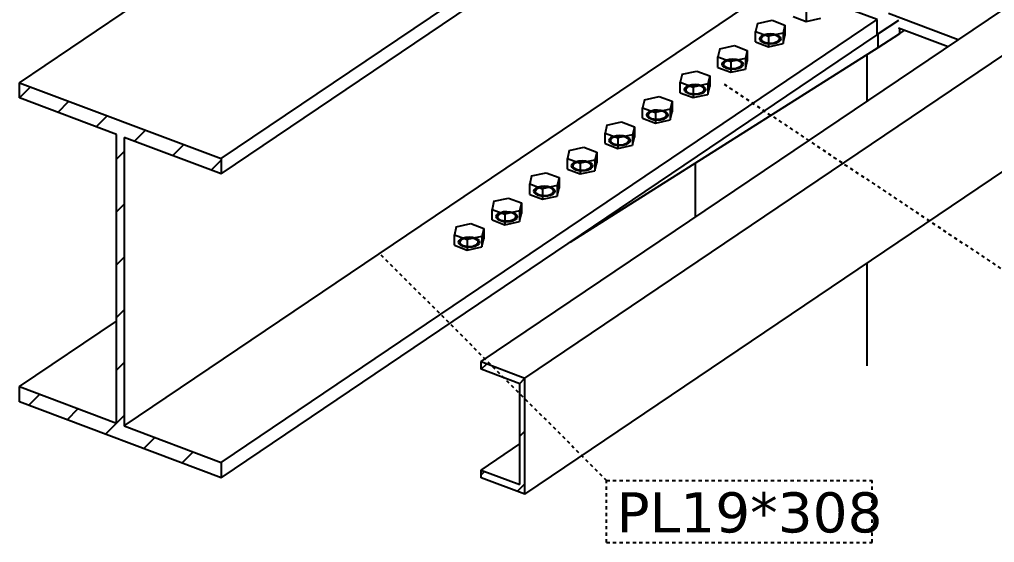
# Model space of a CAD drawing. Header units: millimetres. Extents: x 15962 to 71432, y 9666 to 72266.
# Drawn here: x 53805 to 54967, y 38855 to 39478 of the extents above; entities that cross this region are included whole.
import ezdxf

# ---------------------------------------------------------------- set-up
doc = ezdxf.new("R2010")
doc.units = ezdxf.units.MM
doc.header["$LTSCALE"] = 2
doc.linetypes.add('DXK_LINE_DOT2', pattern=[3.9198, 1.9599, -1.9599])
doc.styles.add('Arial Narrow', font='verdana.ttf', dxfattribs={"height": 0.2})

msp = doc.modelspace()

# ---------------------------------------------------------------- hatches: boundary and pattern name
at = {"linetype": 'Continuous'}
h = msp.add_hatch(dxfattribs=at)
h.set_pattern_fill('', scale=14, style=0, pattern_type=0)
h.set_pattern_definition([(45, (53804.637, 39384.896), (-31.431, 31.431), [])])
h.paths.add_polyline_path([(53804.6373, 39403.0365), (53804.6373, 39384.8959), (53920.2182, 39341.4161), (53920.2182, 38997.6095), (53804.6373, 39041.0894), (53804.6373, 39022.9489), (54045.0134, 38932.5228), (54045.0134, 38950.6633), (53929.4326, 38994.1432), (53929.4326, 39337.9497), (54045.0134, 39294.4698), (54045.0134, 39312.6104)])
h = msp.add_hatch(dxfattribs=at)
h.set_pattern_fill('', scale=14, style=0, pattern_type=0)
h.set_pattern_definition([(45, (54354.92, 39061.702), (-31.431, 31.431), [])])
h.paths.add_polyline_path([(54354.9179, 39070.7726), (54354.9179, 39061.7023), (54400.99, 39044.3706), (54400.99, 38924.2975), (54354.9179, 38941.6291), (54354.9179, 38932.5589), (54406.9994, 38912.9666), (54406.9994, 39051.1802)])

# ---------------------------------------------------------------- linework, layer by layer
at = {"color": 2, "linetype": 'Continuous'}
for p, q in [((54045.0134, 39312.6104), (54826.9218, 39840.1133)), ((54045.0134, 39294.4698), (54826.9218, 39821.9727)), ((53804.6373, 39403.0365), (54249.152, 39702.9218)), ((54354.9179, 39070.7726), (55174.4102, 39623.6309)), ((54406.9994, 39051.1802), (55226.4912, 39604.0382)), ((53929.4326, 38994.1432), (54711.3409, 39521.6461)), ((54826.9218, 39478.1662), (54711.3409, 39521.6461)), ((54045.0134, 38950.6633), (54826.9218, 39478.1662)), ((54826.9218, 39460.0257), (54826.9218, 39478.1662)), ((54852.2727, 39477.2232), (54827.904, 39461.228)), ((54840.3442, 39485.6843), (54923.5412, 39454.3858)), ((54406.9994, 38912.9666), (55226.4912, 39465.8245)), ((54852.2727, 39468.5848), (54911.5393, 39446.2889)), ((54853.766, 39461.7905), (54853.766, 39468.0231)), ((54853.766, 39461.7905), (54859.6971, 39465.7918)), ((54045.0134, 38932.5228), (54826.9218, 39460.0257)), ((54827.904, 39461.228), (54826.9218, 39460.6078)), ((54827.904, 39444.8151), (54853.766, 39461.7905)), ((54827.904, 39444.8151), (54827.904, 39461.228)), ((54460.814, 39213.0365), (54827.904, 39444.8151)), ((54814.8767, 39381.0769), (54814.8767, 39436.5897)), ((53804.6373, 39384.8959), (53804.6373, 39403.0365)), ((53804.6373, 39403.0365), (54045.0134, 39312.6104)), ((53920.2182, 39341.4161), (53804.6373, 39384.8959)), ((53920.2182, 38997.6095), (53920.2182, 39341.4161)), ((54045.0134, 39294.4698), (53929.4326, 39337.9497)), ((53929.4326, 39337.9497), (53929.4326, 38994.1432)), ((54045.0134, 39312.6104), (54045.0134, 39294.4698)), ((54610.557, 39243.2357), (54610.557, 39307.5834)), ((54814.8767, 39065.7053), (54814.8767, 39188.1349)), ((53804.6373, 39041.0894), (53920.2182, 39119.0643)), ((54354.9179, 39070.7726), (54406.9994, 39051.1802)), ((54354.9179, 39061.7023), (54354.9179, 39070.7726)), ((54400.99, 39044.3706), (54354.9179, 39061.7023)), ((54406.9994, 38912.9666), (54406.9994, 39051.1802)), ((53804.6373, 39022.9489), (53804.6373, 39041.0894)), ((53804.6373, 39041.0894), (53920.2182, 38997.6095)), ((54400.99, 38924.2975), (54400.99, 39044.3706)), ((54045.0134, 38932.5228), (53804.6373, 39022.9489)), ((53929.4326, 38994.1432), (54045.0134, 38950.6633)), ((54354.9179, 38941.6291), (54400.99, 38972.711)), ((54045.0134, 38950.6633), (54045.0134, 38932.5228)), ((54354.9179, 38932.5589), (54354.9179, 38941.6291)), ((54354.9179, 38941.6291), (54400.99, 38924.2975)), ((54406.9994, 38912.9666), (54354.9179, 38932.5589))]:
    msp.add_line(p, q, dxfattribs=at)
at = {"color": 7, "linetype": 'Continuous'}
for p, q in [((54742.1512, 39488.6471), (54742.1512, 39476.1042)), ((54684.2503, 39473.6477), (54701.7556, 39477.4366)), ((54701.7556, 39477.4366), (54717.0215, 39471.6937)), ((54726.8852, 39481.847), (54742.1512, 39476.1042)), ((54742.1512, 39476.1042), (54759.6565, 39479.893)), ((54684.2503, 39473.6477), (54682.0109, 39464.1161)), ((54717.0215, 39471.6937), (54714.7822, 39462.1621)), ((54717.0215, 39471.6937), (54717.0215, 39459.1509)), ((54682.0109, 39464.1161), (54697.2768, 39458.3733)), ((54682.0109, 39451.5732), (54682.0109, 39464.1161)), ((54687.0173, 39455.4445), (54687.6796, 39457.3862)), ((54687.5785, 39453.4947), (54687.0173, 39455.4445)), ((54687.6796, 39457.3862), (54689.5005, 39459.1298)), ((54688.5925, 39456.0134), (54690.7024, 39458.6777)), ((54689.4095, 39453.1745), (54688.5925, 39456.0134)), ((54689.5005, 39459.1298), (54692.3019, 39460.5046)), ((54690.7024, 39458.6777), (54695.174, 39460.4535)), ((54692.3019, 39460.5046), (54695.8094, 39461.376)), ((54695.174, 39460.4535), (54700.8091, 39460.8651)), ((54695.8094, 39461.376), (54699.6798, 39461.6587)), ((54714.7822, 39462.1621), (54697.2768, 39458.3733)), ((54697.2768, 39458.3733), (54697.2768, 39445.8304)), ((54699.6798, 39461.6587), (54703.5342, 39461.325)), ((54700.8091, 39460.8651), (54706.0978, 39459.8022)), ((54703.5342, 39461.325), (54706.9953, 39460.4077)), ((54706.0978, 39459.8022), (54709.6229, 39457.5495)), ((54706.9953, 39460.4077), (54709.7242, 39458.9964)), ((54710.44, 39454.7107), (54708.33, 39452.0464)), ((54709.6229, 39457.5495), (54710.44, 39454.7107)), ((54709.7242, 39458.9964), (54711.454, 39457.2294)), ((54712.0151, 39455.2796), (54711.3528, 39453.3379)), ((54711.454, 39457.2294), (54712.0151, 39455.2796)), ((54714.7822, 39462.1621), (54714.7822, 39449.6192)), ((54714.7822, 39449.6192), (54717.0215, 39459.1509)), ((54639.3759, 39443.3739), (54637.1366, 39433.8423)), ((54639.3759, 39443.3739), (54656.8813, 39447.1628)), ((54656.8813, 39447.1628), (54672.1472, 39441.4199)), ((54682.0109, 39451.5732), (54697.2768, 39445.8304)), ((54689.3082, 39451.7276), (54687.5785, 39453.4947)), ((54692.0372, 39450.3164), (54689.3082, 39451.7276)), ((54692.9346, 39450.9219), (54689.4095, 39453.1745)), ((54695.4982, 39449.399), (54692.0372, 39450.3164)), ((54698.2233, 39449.8589), (54692.9346, 39450.9219)), ((54699.3526, 39449.0654), (54695.4982, 39449.399)), ((54697.2768, 39445.8304), (54714.7822, 39449.6192)), ((54703.8584, 39450.2705), (54698.2233, 39449.8589)), ((54703.223, 39449.3481), (54699.3526, 39449.0654)), ((54706.7305, 39450.2195), (54703.223, 39449.3481)), ((54708.33, 39452.0464), (54703.8584, 39450.2705)), ((54709.5319, 39451.5943), (54706.7305, 39450.2195)), ((54711.3528, 39453.3379), (54709.5319, 39451.5943)), ((54637.1366, 39433.8423), (54652.4025, 39428.0995)), ((54637.1366, 39421.2994), (54637.1366, 39433.8423)), ((54647.4276, 39430.2307), (54650.9351, 39431.1021)), ((54650.2997, 39430.1797), (54655.9348, 39430.5913)), ((54650.9351, 39431.1021), (54654.8055, 39431.3848)), ((54669.9078, 39431.8883), (54652.4025, 39428.0995)), ((54654.8055, 39431.3848), (54658.6599, 39431.0512)), ((54655.9348, 39430.5913), (54661.2234, 39429.5284)), ((54658.6599, 39431.0512), (54662.1209, 39430.1338)), ((54672.1472, 39441.4199), (54669.9078, 39431.8883)), ((54669.9078, 39431.8883), (54669.9078, 39419.3454)), ((54672.1472, 39441.4199), (54672.1472, 39428.877)), ((54637.1366, 39421.2994), (54652.4025, 39415.5566)), ((54642.1429, 39425.1706), (54642.8052, 39427.1124)), ((54642.7041, 39423.2208), (54642.1429, 39425.1706)), ((54644.4339, 39421.4538), (54642.7041, 39423.2208)), ((54642.8052, 39427.1124), (54644.6262, 39428.856)), ((54643.7181, 39425.7395), (54645.8281, 39428.4038)), ((54644.5352, 39422.9007), (54643.7181, 39425.7395)), ((54647.1628, 39420.0426), (54644.4339, 39421.4538)), ((54648.0603, 39420.6481), (54644.5352, 39422.9007)), ((54644.6262, 39428.856), (54647.4276, 39430.2307)), ((54645.8281, 39428.4038), (54650.2997, 39430.1797)), ((54650.6239, 39419.1252), (54647.1628, 39420.0426)), ((54653.349, 39419.5851), (54648.0603, 39420.6481)), ((54654.4783, 39418.7916), (54650.6239, 39419.1252)), ((54652.4025, 39428.0995), (54652.4025, 39415.5566)), ((54652.4025, 39415.5566), (54669.9078, 39419.3454)), ((54658.9841, 39419.9967), (54653.349, 39419.5851)), ((54658.3486, 39419.0743), (54654.4783, 39418.7916)), ((54661.8562, 39419.9457), (54658.3486, 39419.0743)), ((54663.4557, 39421.7726), (54658.9841, 39419.9967)), ((54661.2234, 39429.5284), (54664.7486, 39427.2757)), ((54664.6575, 39421.3205), (54661.8562, 39419.9457)), ((54662.1209, 39430.1338), (54664.8499, 39428.7226)), ((54665.5656, 39424.4369), (54663.4557, 39421.7726)), ((54666.4785, 39423.0641), (54664.6575, 39421.3205)), ((54664.7486, 39427.2757), (54665.5656, 39424.4369)), ((54664.8499, 39428.7226), (54666.5796, 39426.9556)), ((54667.1408, 39425.0058), (54666.4785, 39423.0641)), ((54666.5796, 39426.9556), (54667.1408, 39425.0058)), ((54669.9078, 39419.3454), (54672.1472, 39428.877)), ((54594.5016, 39413.1001), (54592.2622, 39403.5685)), ((54594.5016, 39413.1001), (54612.0069, 39416.8889)), ((54612.0069, 39416.8889), (54627.2729, 39411.1461)), ((54627.2729, 39411.1461), (54625.0335, 39401.6145)), ((54627.2729, 39411.1461), (54627.2729, 39398.6032)), ((54592.2622, 39403.5685), (54607.5281, 39397.8256)), ((54592.2622, 39391.0256), (54592.2622, 39403.5685)), ((54597.2686, 39394.8968), (54597.9309, 39396.8386)), ((54597.9309, 39396.8386), (54599.7519, 39398.5822)), ((54598.8438, 39395.4657), (54600.9537, 39398.13)), ((54599.7519, 39398.5822), (54602.5532, 39399.9569)), ((54600.9537, 39398.13), (54605.4253, 39399.9059)), ((54602.5532, 39399.9569), (54606.0608, 39400.8283)), ((54605.4253, 39399.9059), (54611.0604, 39400.3175)), ((54606.0608, 39400.8283), (54609.9312, 39401.111)), ((54625.0335, 39401.6145), (54607.5281, 39397.8256)), ((54607.5281, 39397.8256), (54607.5281, 39385.2827)), ((54609.9312, 39401.111), (54613.7855, 39400.7774)), ((54611.0604, 39400.3175), (54616.3491, 39399.2546)), ((54613.7855, 39400.7774), (54617.2466, 39399.86)), ((54616.3491, 39399.2546), (54619.8742, 39397.0019)), ((54617.2466, 39399.86), (54619.9756, 39398.4488)), ((54619.8742, 39397.0019), (54620.6913, 39394.1631)), ((54619.9756, 39398.4488), (54621.7053, 39396.6818)), ((54621.7053, 39396.6818), (54622.2665, 39394.732)), ((54625.0335, 39401.6145), (54625.0335, 39389.0716)), ((54625.0335, 39389.0716), (54627.2729, 39398.6032)), ((54549.6273, 39382.8263), (54567.1326, 39386.6151)), ((54567.1326, 39386.6151), (54582.3985, 39380.8723)), ((54592.2622, 39391.0256), (54607.5281, 39385.2827)), ((54597.8298, 39392.947), (54597.2686, 39394.8968)), ((54599.5595, 39391.18), (54597.8298, 39392.947)), ((54599.6608, 39392.6269), (54598.8438, 39395.4657)), ((54602.2885, 39389.7688), (54599.5595, 39391.18)), ((54603.186, 39390.3742), (54599.6608, 39392.6269)), ((54605.7495, 39388.8514), (54602.2885, 39389.7688)), ((54608.4746, 39389.3113), (54603.186, 39390.3742)), ((54609.6039, 39388.5178), (54605.7495, 39388.8514)), ((54607.5281, 39385.2827), (54625.0335, 39389.0716)), ((54614.1097, 39389.7229), (54608.4746, 39389.3113)), ((54613.4743, 39388.8005), (54609.6039, 39388.5178)), ((54616.9818, 39389.6719), (54613.4743, 39388.8005)), ((54618.5813, 39391.4988), (54614.1097, 39389.7229)), ((54619.7832, 39391.0466), (54616.9818, 39389.6719)), ((54620.6913, 39394.1631), (54618.5813, 39391.4988)), ((54621.6042, 39392.7902), (54619.7832, 39391.0466)), ((54622.2665, 39394.732), (54621.6042, 39392.7902)), ((54549.6273, 39382.8263), (54547.3879, 39373.2947)), ((54547.3879, 39373.2947), (54562.6538, 39367.5518)), ((54547.3879, 39360.7518), (54547.3879, 39373.2947)), ((54582.3985, 39380.8723), (54580.1591, 39371.3407)), ((54582.3985, 39380.8723), (54582.3985, 39368.3294)), ((54547.3879, 39360.7518), (54562.6538, 39355.0089)), ((54552.3943, 39364.623), (54553.0566, 39366.5647)), ((54552.9554, 39362.6732), (54552.3943, 39364.623)), ((54554.6852, 39360.9062), (54552.9554, 39362.6732)), ((54553.0566, 39366.5647), (54554.8775, 39368.3083)), ((54553.9694, 39365.1919), (54556.0794, 39367.8562)), ((54554.7865, 39362.3531), (54553.9694, 39365.1919)), ((54557.4141, 39359.495), (54554.6852, 39360.9062)), ((54558.3116, 39360.1004), (54554.7865, 39362.3531)), ((54554.8775, 39368.3083), (54557.6789, 39369.6831)), ((54556.0794, 39367.8562), (54560.551, 39369.6321)), ((54557.6789, 39369.6831), (54561.1864, 39370.5545)), ((54560.551, 39369.6321), (54566.1861, 39370.0437)), ((54561.1864, 39370.5545), (54565.0568, 39370.8372)), ((54580.1591, 39371.3407), (54562.6538, 39367.5518)), ((54562.6538, 39367.5518), (54562.6538, 39355.0089)), ((54565.0568, 39370.8372), (54568.9112, 39370.5036)), ((54566.1861, 39370.0437), (54571.4748, 39368.9807)), ((54568.9112, 39370.5036), (54572.3722, 39369.5862)), ((54573.707, 39361.225), (54569.2354, 39359.4491)), ((54571.4748, 39368.9807), (54574.9999, 39366.7281)), ((54574.9089, 39360.7728), (54572.1075, 39359.3981)), ((54572.3722, 39369.5862), (54575.1012, 39368.175)), ((54575.8169, 39363.8893), (54573.707, 39361.225)), ((54576.7298, 39362.5164), (54574.9089, 39360.7728)), ((54574.9999, 39366.7281), (54575.8169, 39363.8893)), ((54575.1012, 39368.175), (54576.8309, 39366.408)), ((54577.3921, 39364.4582), (54576.7298, 39362.5164)), ((54576.8309, 39366.408), (54577.3921, 39364.4582)), ((54580.1591, 39371.3407), (54580.1591, 39358.7978)), ((54580.1591, 39358.7978), (54582.3985, 39368.3294)), ((54504.7529, 39352.5525), (54502.5135, 39343.0208)), ((54504.7529, 39352.5525), (54522.2582, 39356.3413)), ((54522.2582, 39356.3413), (54537.5242, 39350.5985)), ((54537.5242, 39350.5985), (54535.2848, 39341.0668)), ((54537.5242, 39350.5985), (54537.5242, 39338.0556)), ((54560.8752, 39358.5776), (54557.4141, 39359.495)), ((54563.6003, 39359.0375), (54558.3116, 39360.1004)), ((54564.7296, 39358.244), (54560.8752, 39358.5776)), ((54562.6538, 39355.0089), (54580.1591, 39358.7978)), ((54569.2354, 39359.4491), (54563.6003, 39359.0375)), ((54568.6, 39358.5267), (54564.7296, 39358.244)), ((54572.1075, 39359.3981), (54568.6, 39358.5267)), ((54502.5135, 39343.0208), (54517.7795, 39337.278)), ((54502.5135, 39330.478), (54502.5135, 39343.0208)), ((54508.1822, 39336.2909), (54510.0032, 39338.0345)), ((54509.0951, 39334.9181), (54511.2051, 39337.5824)), ((54510.0032, 39338.0345), (54512.8045, 39339.4093)), ((54511.2051, 39337.5824), (54515.6767, 39339.3583)), ((54512.8045, 39339.4093), (54516.3121, 39340.2807)), ((54515.6767, 39339.3583), (54521.3118, 39339.7699)), ((54516.3121, 39340.2807), (54520.1825, 39340.5634)), ((54535.2848, 39341.0668), (54517.7795, 39337.278)), ((54520.1825, 39340.5634), (54524.0368, 39340.2298)), ((54521.3118, 39339.7699), (54526.6004, 39338.7069)), ((54524.0368, 39340.2298), (54527.4979, 39339.3124)), ((54526.6004, 39338.7069), (54530.1256, 39336.4543)), ((54527.4979, 39339.3124), (54530.2269, 39337.9012)), ((54530.2269, 39337.9012), (54531.9566, 39336.1342)), ((54535.2848, 39341.0668), (54535.2848, 39328.5239)), ((54535.2848, 39328.5239), (54537.5242, 39338.0556)), ((54459.8786, 39322.2787), (54477.3839, 39326.0675)), ((54477.3839, 39326.0675), (54492.6498, 39320.3247)), ((54502.5135, 39330.478), (54517.7795, 39324.7351)), ((54507.5199, 39334.3492), (54508.1822, 39336.2909)), ((54508.0811, 39332.3994), (54507.5199, 39334.3492)), ((54509.8108, 39330.6324), (54508.0811, 39332.3994)), ((54509.9121, 39332.0793), (54509.0951, 39334.9181)), ((54512.5398, 39329.2211), (54509.8108, 39330.6324)), ((54513.4373, 39329.8266), (54509.9121, 39332.0793)), ((54516.0009, 39328.3038), (54512.5398, 39329.2211)), ((54518.7259, 39328.7637), (54513.4373, 39329.8266)), ((54519.8552, 39327.9701), (54516.0009, 39328.3038)), ((54517.7795, 39337.278), (54517.7795, 39324.7351)), ((54517.7795, 39324.7351), (54535.2848, 39328.5239)), ((54524.361, 39329.1753), (54518.7259, 39328.7637)), ((54523.7256, 39328.2528), (54519.8552, 39327.9701)), ((54527.2332, 39329.1242), (54523.7256, 39328.2528)), ((54528.8326, 39330.9512), (54524.361, 39329.1753)), ((54530.0345, 39330.499), (54527.2332, 39329.1242)), ((54530.9426, 39333.6154), (54528.8326, 39330.9512)), ((54531.8555, 39332.2426), (54530.0345, 39330.499)), ((54530.1256, 39336.4543), (54530.9426, 39333.6154)), ((54532.5178, 39334.1843), (54531.8555, 39332.2426)), ((54531.9566, 39336.1342), (54532.5178, 39334.1843)), ((54459.8786, 39322.2787), (54457.6392, 39312.747)), ((54492.6498, 39320.3247), (54490.4104, 39310.793)), ((54492.6498, 39320.3247), (54492.6498, 39307.7818)), ((54457.6392, 39312.747), (54472.9051, 39307.0042)), ((54457.6392, 39300.2041), (54457.6392, 39312.747)), ((54462.6456, 39304.0754), (54463.3079, 39306.0171)), ((54463.2068, 39302.1256), (54462.6456, 39304.0754)), ((54463.3079, 39306.0171), (54465.1288, 39307.7607)), ((54464.2208, 39304.6443), (54466.3307, 39307.3086)), ((54465.0378, 39301.8055), (54464.2208, 39304.6443)), ((54465.1288, 39307.7607), (54467.9302, 39309.1355)), ((54466.3307, 39307.3086), (54470.8023, 39309.0845)), ((54467.9302, 39309.1355), (54471.4377, 39310.0069)), ((54470.8023, 39309.0845), (54476.4374, 39309.4961)), ((54471.4377, 39310.0069), (54475.3081, 39310.2896)), ((54490.4104, 39310.793), (54472.9051, 39307.0042)), ((54472.9051, 39307.0042), (54472.9051, 39294.4613)), ((54475.3081, 39310.2896), (54479.1625, 39309.9559)), ((54476.4374, 39309.4961), (54481.7261, 39308.4331)), ((54479.1625, 39309.9559), (54482.6236, 39309.0386)), ((54481.7261, 39308.4331), (54485.2512, 39306.1804)), ((54482.6236, 39309.0386), (54485.3525, 39307.6273)), ((54486.0683, 39303.3416), (54483.9583, 39300.6773)), ((54485.2512, 39306.1804), (54486.0683, 39303.3416)), ((54485.3525, 39307.6273), (54487.0823, 39305.8603)), ((54487.6434, 39303.9105), (54486.9811, 39301.9688)), ((54487.0823, 39305.8603), (54487.6434, 39303.9105)), ((54490.4104, 39310.793), (54490.4104, 39298.2501)), ((54490.4104, 39298.2501), (54492.6498, 39307.7818)), ((54415.0042, 39292.0049), (54412.7648, 39282.4732)), ((54415.0042, 39292.0049), (54432.5095, 39295.7937)), ((54432.5095, 39295.7937), (54447.7755, 39290.0509)), ((54457.6392, 39300.2041), (54472.9051, 39294.4613)), ((54464.9365, 39300.3586), (54463.2068, 39302.1256)), ((54467.6654, 39298.9473), (54464.9365, 39300.3586)), ((54468.5629, 39299.5528), (54465.0378, 39301.8055)), ((54471.1265, 39298.03), (54467.6654, 39298.9473)), ((54473.8516, 39298.4899), (54468.5629, 39299.5528)), ((54474.9809, 39297.6963), (54471.1265, 39298.03)), ((54472.9051, 39294.4613), (54490.4104, 39298.2501)), ((54479.4867, 39298.9015), (54473.8516, 39298.4899)), ((54478.8513, 39297.979), (54474.9809, 39297.6963)), ((54482.3588, 39298.8504), (54478.8513, 39297.979)), ((54483.9583, 39300.6773), (54479.4867, 39298.9015)), ((54485.1602, 39300.2252), (54482.3588, 39298.8504)), ((54486.9811, 39301.9688), (54485.1602, 39300.2252)), ((54412.7648, 39282.4732), (54428.0308, 39276.7304)), ((54412.7648, 39269.9303), (54412.7648, 39282.4732)), ((54423.0558, 39278.8617), (54426.5634, 39279.7331)), ((54426.5634, 39279.7331), (54430.4338, 39280.0158)), ((54445.5361, 39280.5192), (54428.0308, 39276.7304)), ((54430.4338, 39280.0158), (54434.2882, 39279.6821)), ((54434.2882, 39279.6821), (54437.7492, 39278.7648)), ((54447.7755, 39290.0509), (54445.5361, 39280.5192)), ((54445.5361, 39280.5192), (54445.5361, 39267.9763)), ((54447.7755, 39290.0509), (54447.7755, 39277.508)), ((54412.7648, 39269.9303), (54428.0308, 39264.1875)), ((54417.7712, 39273.8016), (54418.4335, 39275.7433)), ((54418.3324, 39271.8518), (54417.7712, 39273.8016)), ((54420.0621, 39270.0848), (54418.3324, 39271.8518)), ((54418.4335, 39275.7433), (54420.2545, 39277.4869)), ((54419.3464, 39274.3705), (54421.4564, 39277.0348)), ((54420.1635, 39271.5317), (54419.3464, 39274.3705)), ((54422.7911, 39268.6735), (54420.0621, 39270.0848)), ((54423.6886, 39269.279), (54420.1635, 39271.5317)), ((54420.2545, 39277.4869), (54423.0558, 39278.8617)), ((54421.4564, 39277.0348), (54425.928, 39278.8106)), ((54426.2522, 39267.7562), (54422.7911, 39268.6735)), ((54428.9773, 39268.216), (54423.6886, 39269.279)), ((54425.928, 39278.8106), (54431.5631, 39279.2223)), ((54428.0308, 39276.7304), (54428.0308, 39264.1875)), ((54428.0308, 39264.1875), (54445.5361, 39267.9763)), ((54434.6123, 39268.6277), (54428.9773, 39268.216)), ((54431.5631, 39279.2223), (54436.8517, 39278.1593)), ((54437.4845, 39268.5766), (54433.9769, 39267.7052)), ((54439.084, 39270.4035), (54434.6123, 39268.6277)), ((54436.8517, 39278.1593), (54440.3769, 39275.9066)), ((54440.2858, 39269.9514), (54437.4845, 39268.5766)), ((54437.7492, 39278.7648), (54440.4782, 39277.3535)), ((54441.1939, 39273.0678), (54439.084, 39270.4035)), ((54442.1068, 39271.695), (54440.2858, 39269.9514)), ((54440.3769, 39275.9066), (54441.1939, 39273.0678)), ((54440.4782, 39277.3535), (54442.2079, 39275.5865)), ((54442.7691, 39273.6367), (54442.1068, 39271.695)), ((54442.2079, 39275.5865), (54442.7691, 39273.6367)), ((54445.5361, 39267.9763), (54447.7755, 39277.508)), ((54370.1299, 39261.7311), (54367.8905, 39252.1994)), ((54370.1299, 39261.7311), (54387.6352, 39265.5199)), ((54387.6352, 39265.5199), (54402.9011, 39259.7771)), ((54402.9011, 39259.7771), (54400.6618, 39250.2454)), ((54402.9011, 39259.7771), (54402.9011, 39247.2342)), ((54430.1065, 39267.4225), (54426.2522, 39267.7562)), ((54433.9769, 39267.7052), (54430.1065, 39267.4225)), ((54367.8905, 39252.1994), (54383.1564, 39246.4566)), ((54367.8905, 39239.6565), (54367.8905, 39252.1994)), ((54372.8969, 39243.5278), (54373.5592, 39245.4695)), ((54373.5592, 39245.4695), (54375.3801, 39247.2131)), ((54374.4721, 39244.0967), (54376.582, 39246.761)), ((54375.3801, 39247.2131), (54378.1815, 39248.5879)), ((54376.582, 39246.761), (54381.0536, 39248.5368)), ((54378.1815, 39248.5879), (54381.689, 39249.4593)), ((54381.0536, 39248.5368), (54386.6887, 39248.9484)), ((54381.689, 39249.4593), (54385.5594, 39249.742)), ((54400.6618, 39250.2454), (54383.1564, 39246.4566)), ((54383.1564, 39246.4566), (54383.1564, 39233.9137)), ((54385.5594, 39249.742), (54389.4138, 39249.4083)), ((54386.6887, 39248.9484), (54391.9774, 39247.8855)), ((54389.4138, 39249.4083), (54392.8749, 39248.491)), ((54391.9774, 39247.8855), (54395.5025, 39245.6328)), ((54392.8749, 39248.491), (54395.6038, 39247.0797)), ((54395.5025, 39245.6328), (54396.3196, 39242.794)), ((54395.6038, 39247.0797), (54397.3336, 39245.3127)), ((54397.3336, 39245.3127), (54397.8947, 39243.3629)), ((54400.6618, 39250.2454), (54400.6618, 39237.7025)), ((54400.6618, 39237.7025), (54402.9011, 39247.2342)), ((54325.2555, 39231.4572), (54342.7609, 39235.2461)), ((54342.7609, 39235.2461), (54358.0268, 39229.5032)), ((54367.8905, 39239.6565), (54383.1564, 39233.9137)), ((54373.4581, 39241.578), (54372.8969, 39243.5278)), ((54375.1878, 39239.811), (54373.4581, 39241.578)), ((54375.2891, 39241.2579), (54374.4721, 39244.0967)), ((54377.9168, 39238.3997), (54375.1878, 39239.811)), ((54378.8142, 39239.0052), (54375.2891, 39241.2579)), ((54381.3778, 39237.4824), (54377.9168, 39238.3997)), ((54384.1029, 39237.9422), (54378.8142, 39239.0052)), ((54385.2322, 39237.1487), (54381.3778, 39237.4824)), ((54383.1564, 39233.9137), (54400.6618, 39237.7025)), ((54389.738, 39238.3538), (54384.1029, 39237.9422)), ((54389.1026, 39237.4314), (54385.2322, 39237.1487)), ((54392.6101, 39238.3028), (54389.1026, 39237.4314)), ((54394.2096, 39240.1297), (54389.738, 39238.3538)), ((54395.4115, 39239.6776), (54392.6101, 39238.3028)), ((54396.3196, 39242.794), (54394.2096, 39240.1297)), ((54397.2324, 39241.4212), (54395.4115, 39239.6776)), ((54397.8947, 39243.3629), (54397.2324, 39241.4212)), ((54325.2555, 39231.4572), (54323.0162, 39221.9256)), ((54323.0162, 39221.9256), (54338.2821, 39216.1828)), ((54323.0162, 39209.3827), (54323.0162, 39221.9256)), ((54358.0268, 39229.5032), (54355.7874, 39219.9716)), ((54358.0268, 39229.5032), (54358.0268, 39216.9604)), ((54328.0225, 39213.254), (54328.6849, 39215.1957)), ((54328.5837, 39211.3042), (54328.0225, 39213.254)), ((54330.3135, 39209.5371), (54328.5837, 39211.3042)), ((54328.6849, 39215.1957), (54330.5058, 39216.9393)), ((54329.5977, 39213.8229), (54331.7077, 39216.4871)), ((54330.4148, 39210.984), (54329.5977, 39213.8229)), ((54333.9399, 39208.7314), (54330.4148, 39210.984)), ((54330.5058, 39216.9393), (54333.3072, 39218.3141)), ((54331.7077, 39216.4871), (54336.1793, 39218.263)), ((54333.3072, 39218.3141), (54336.8147, 39219.1855)), ((54336.1793, 39218.263), (54341.8144, 39218.6746)), ((54336.8147, 39219.1855), (54340.6851, 39219.4682)), ((54355.7874, 39219.9716), (54338.2821, 39216.1828)), ((54338.2821, 39216.1828), (54338.2821, 39203.6399)), ((54340.6851, 39219.4682), (54344.5395, 39219.1345)), ((54341.8144, 39218.6746), (54347.103, 39217.6117)), ((54344.5395, 39219.1345), (54348.0005, 39218.2172)), ((54349.3353, 39209.8559), (54344.8637, 39208.08)), ((54347.103, 39217.6117), (54350.6282, 39215.359)), ((54348.0005, 39218.2172), (54350.7295, 39216.8059)), ((54351.4452, 39212.5202), (54349.3353, 39209.8559)), ((54352.3581, 39211.1474), (54350.5371, 39209.4038)), ((54350.6282, 39215.359), (54351.4452, 39212.5202)), ((54350.7295, 39216.8059), (54352.4592, 39215.0389)), ((54353.0204, 39213.0891), (54352.3581, 39211.1474)), ((54352.4592, 39215.0389), (54353.0204, 39213.0891)), ((54355.7874, 39219.9716), (54355.7874, 39207.4287)), ((54355.7874, 39207.4287), (54358.0268, 39216.9604)), ((54323.0162, 39209.3827), (54338.2821, 39203.6399)), ((54333.0424, 39208.1259), (54330.3135, 39209.5371)), ((54336.5035, 39207.2085), (54333.0424, 39208.1259)), ((54339.2286, 39207.6684), (54333.9399, 39208.7314)), ((54340.3579, 39206.8749), (54336.5035, 39207.2085)), ((54338.2821, 39203.6399), (54355.7874, 39207.4287)), ((54344.8637, 39208.08), (54339.2286, 39207.6684)), ((54344.2282, 39207.1576), (54340.3579, 39206.8749)), ((54347.7358, 39208.029), (54344.2282, 39207.1576)), ((54350.5371, 39209.4038), (54347.7358, 39208.029))]:
    msp.add_line(p, q, dxfattribs=at)
at = {"color": 7, "linetype": 'DXK_LINE_DOT2'}
for p, q in [((54644.5407, 39401.3036), (55215.2393, 39021.3101)), ((54235.4898, 39198.0566), (54504.1878, 38929.3586)), ((54504.1878, 38929.3586), (54820.9124, 38929.3586)), ((54504.1878, 38855.3586), (54504.1878, 38929.3586)), ((54820.9124, 38855.3586), (54820.9124, 38929.3586)), ((54504.1878, 38855.3586), (54820.9124, 38855.3586))]:
    msp.add_line(p, q, dxfattribs=at)

# ---------------------------------------------------------------- next in the draw order: wipeouts: each hides what was drawn before it
at = {"color": 0}
msp.add_wipeout([(54808.9124, 38867.3586), (54808.9124, 38917.3586), (54516.1878, 38917.3586), (54516.1878, 38867.3586)], dxfattribs=at)

# ---------------------------------------------------------------- next in the draw order: wipeouts: each hides what was drawn before it
msp.add_wipeout([(54808.9124, 38867.3586), (54808.9124, 38917.3586), (54516.1878, 38917.3586), (54516.1878, 38867.3586)], dxfattribs=at)

# ---------------------------------------------------------------- next in the draw order: texts
at = {"color": 96, "style": 'Arial Narrow'}
msp.add_text('PL19*308', height=47.75391, dxfattribs=at).set_placement((54516.1878, 38867.3586))

doc.saveas('drawing.dxf')
